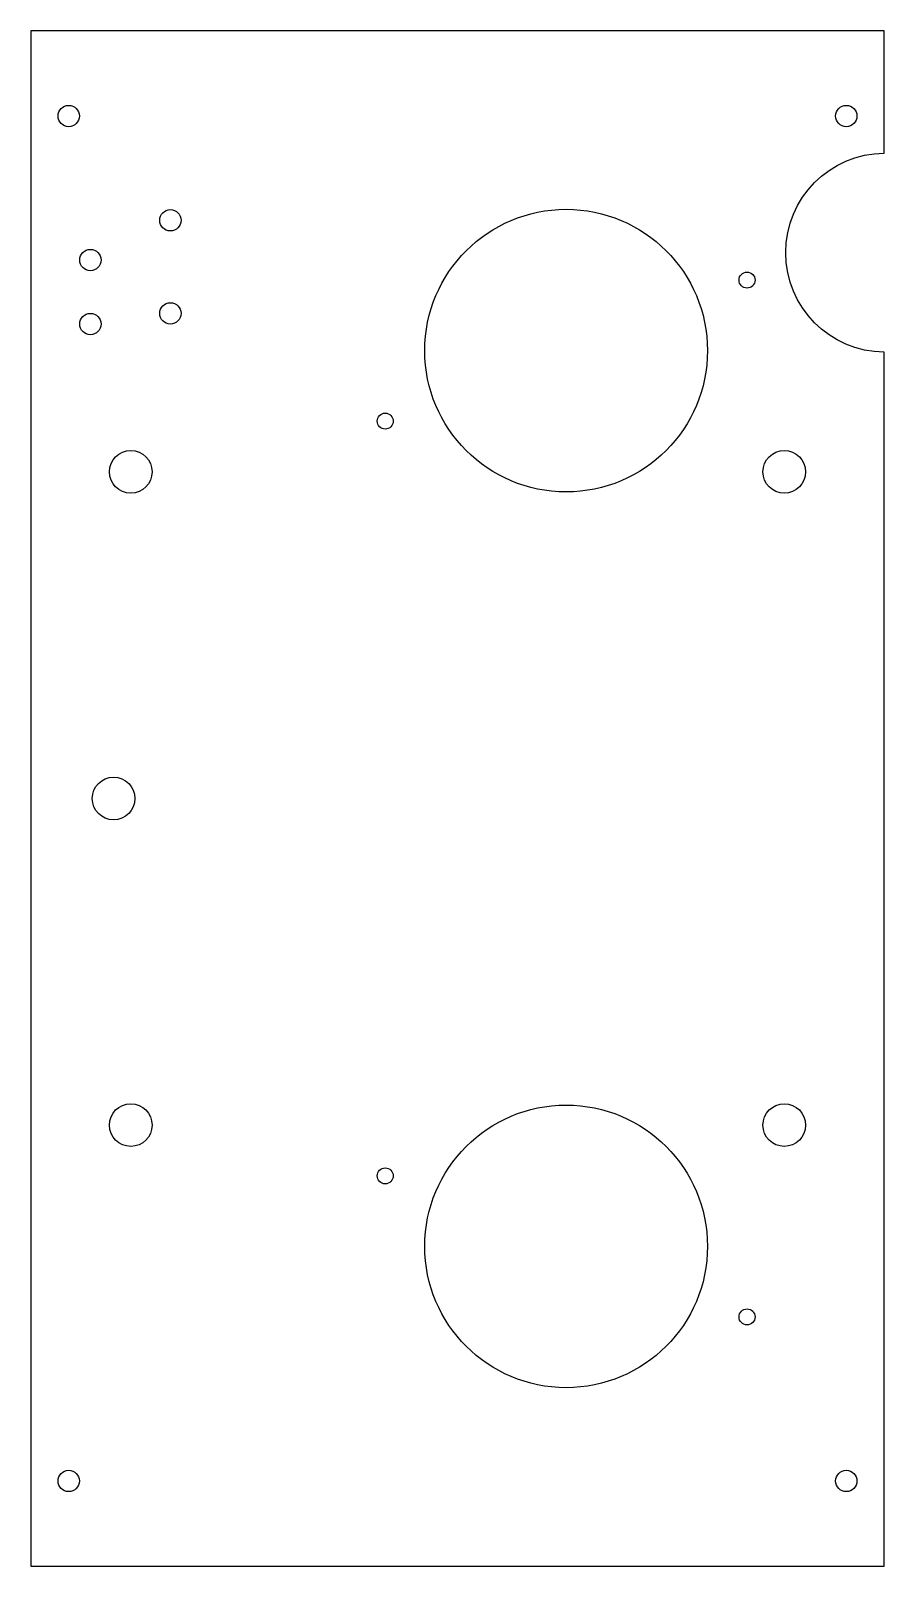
# Model space of a CAD drawing. Header units: millimetres. Extents: x -80 to 80, y -144 to 144.
import ezdxf

# ---------------------------------------------------------------- set-up
doc = ezdxf.new("R2010")
doc.units = ezdxf.units.MM

msp = doc.modelspace()

# ---------------------------------------------------------------- linework, layer by layer
msp.add_lwpolyline([(80, 83.7, -0.989532), (80, 121.05), (80, 144), (-80, 144), (-80, -144), (80, -144)], format="xyb", close=True)
for centre, radius in [((-72.88, 128), 2), ((72.87, 128), 2), ((-53.82, 108.45), 2), ((20.36, 84), 26.5), ((-68.82, 100.98), 2), ((54.27, 97.23), 1.5), ((-53.82, 90.98), 2), ((-68.82, 88.98), 2), ((-13.55, 70.77), 1.5), ((-61.25, 61.26), 4), ((61.26, 61.26), 4), ((-64.46, 0), 4), ((-61.25, -61.25), 4), ((20.36, -84), 26.5), ((61.26, -61.25), 4), ((-13.55, -70.77), 1.5), ((54.27, -97.23), 1.5), ((-72.88, -128), 2), ((72.87, -128), 2)]:
    msp.add_circle(centre, radius)

doc.saveas('drawing.dxf')
